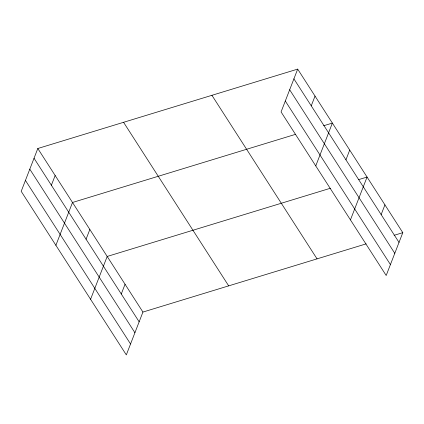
<?xml version="1.0" encoding="UTF-8"?>
<svg xmlns="http://www.w3.org/2000/svg" width="424" height="424" viewBox="0 0 424 424"><rect width="100%" height="100%" fill="white"/><g stroke="black" fill="none" stroke-linecap="round" stroke-linejoin="round"><path stroke-width="0.64" d="M297.685 69.107L281.07 111.931L386.19 275.494L402.8 232.665L297.685 69.107L37.81 148.506L21.2 191.335L126.315 354.893L142.93 312.069L366.135 243.869M51.378 185.235L55.157 175.494M55.889 245.311L72.499 202.481L295.708 134.281M86.067 239.21L89.846 229.469M90.577 299.286L107.187 256.456L330.397 188.256M121.28 294.002L125.059 284.26M311.248 105.836L315.027 96.094M315.758 165.906L332.374 123.082L323.671 125.737M345.936 159.811L349.715 150.07M350.447 219.881L367.062 177.057L358.36 179.712M381.149 214.602L384.928 204.861M394.097 235.325L402.8 232.665M293.906 78.848L399.021 242.406M289.671 89.766L394.786 253.324M285.31 101.013L390.425 264.576M211.926 95.31L317.041 258.868M123.57 122.303L228.684 285.866M37.81 148.506L142.93 312.069M34.031 158.247L139.152 321.811M29.797 169.165L134.917 332.729M25.435 180.417L130.55 343.975"/></g></svg>
